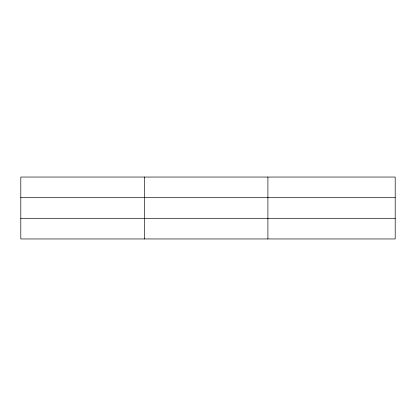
<?xml version="1.0" encoding="UTF-8"?>
<svg xmlns="http://www.w3.org/2000/svg" width="416" height="416" viewBox="0 0 416 416"><rect width="100%" height="100%" fill="white"/><g stroke="black" fill="none" stroke-linecap="round" stroke-linejoin="round"><path stroke-width="0.62" d="M144.352 238.956L144.352 177.044M267.904 238.956L267.904 177.044M395.2 197.475L395.2 177.044L20.8 177.044L20.8 238.956L395.2 238.956L395.2 197.475L20.8 197.475M20.8 218.525L395.2 218.525"/></g></svg>
